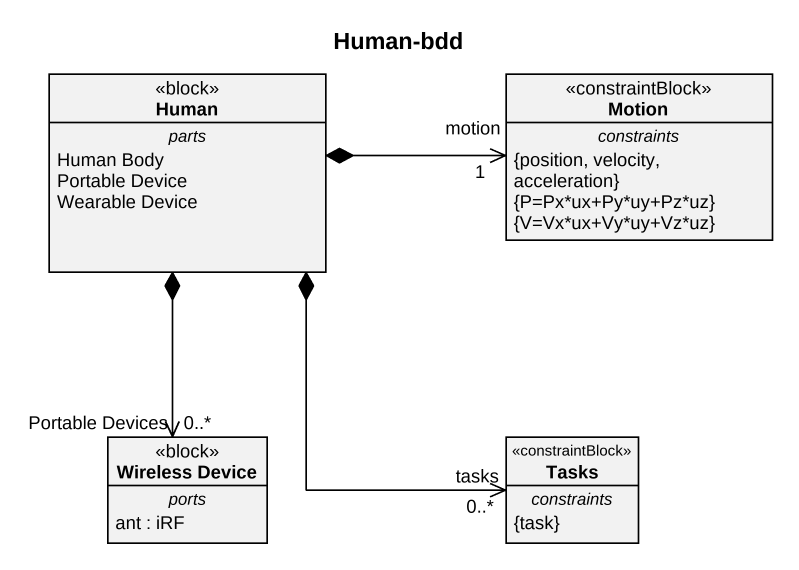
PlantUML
@startuml
title Human-bdd
hide circle
hide empty members
class Human <<block>> {
  -- parts --
  Human Body
  Portable Device
  Wearable Device
}
class Motion <<constraintBlock>> {
  -- constraints --
  {position, velocity, acceleration}
  {P=Px*ux+Py*uy+Pz*uz}
  {V=Vx*ux+Vy*uy+Vz*uz}
}
class "Wireless Device" as Wireless_Device <<block>> {
  -- ports --
  ant : iRF
}
class Tasks <<constraintBlock>> {
  -- constraints --
  {task}
}
Human *-right-> "motion\n1" Motion
Human *--> "0..*\nPortable Devices" Wireless_Device
Human *--> "tasks\n0..*" Tasks
@enduml
